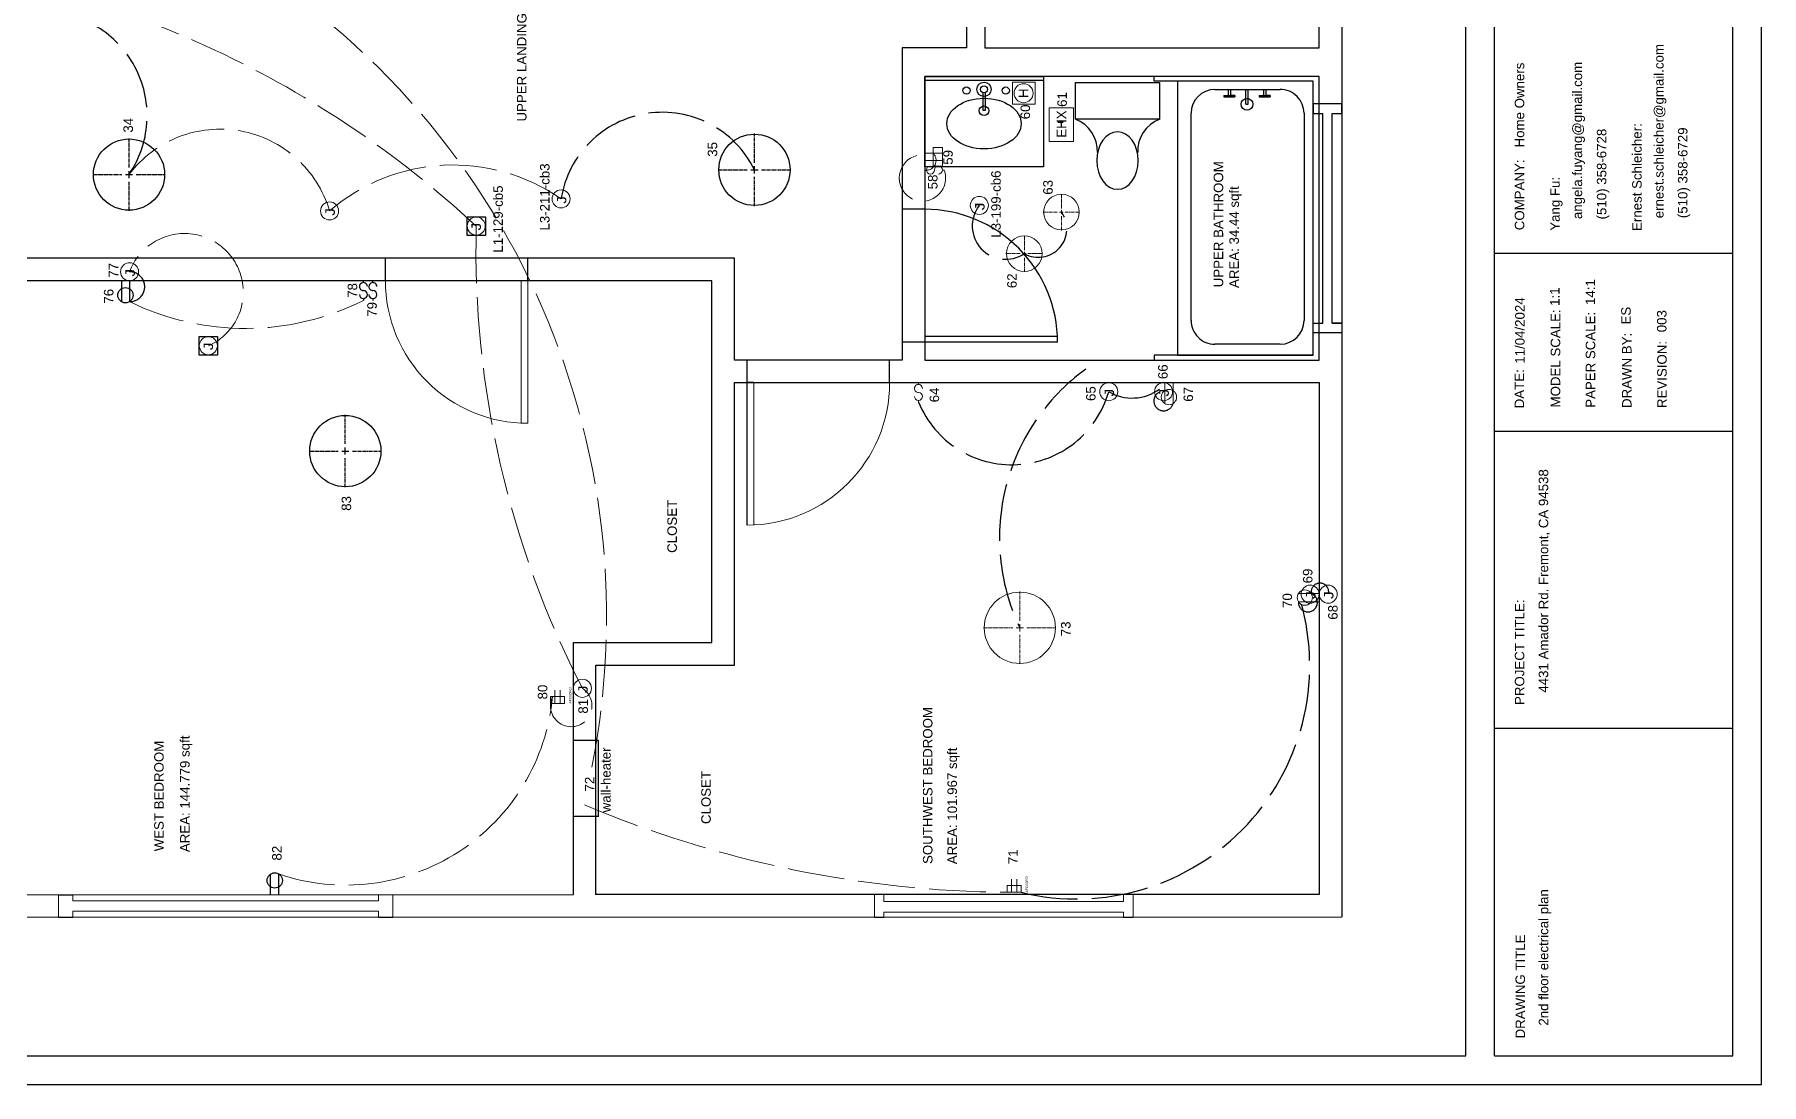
# Model space of a CAD drawing. Header units: inches. Extents: x -601 to 0, y 0 to 495.
# Drawn here: x -363.8 to 0, y 0 to 221 of the extents above; entities that cross this region are included whole.
import ezdxf

# ---------------------------------------------------------------- set-up
doc = ezdxf.new("R2010")
doc.units = ezdxf.units.IN
doc.header["$MEASUREMENT"] = 0
doc.linetypes.add('ACAD_ISO02W100', pattern=[15, 12, -3])
doc.linetypes.add('CENTER2', pattern=[1.125, 0.75, -0.125, 0.125, -0.125])
doc.layers.get('0').update_dxf_attribs({"color": 1, "lineweight": 9})
for name, color, linetype, lineweight in [('00-page-edge', 7, 'Continuous', 9), ('A201-Floorplan-2nd-floor', 7, 'Continuous', 9), ('A201-Text', 7, 'Continuous', 9), ('E201-Electrical-2nd-floor', 7, 'Continuous', 9)]:
    doc.layers.add(name, color=color, linetype=linetype, lineweight=lineweight)
for name, color, linetype in [('Cover-Text-Tables', 7, 'Continuous'), ('Title Block', 7, 'Continuous'), ('Title Block Text', 7, 'Continuous')]:
    doc.layers.add(name, color=color, linetype=linetype)
doc.styles.add('Reg', font='Courier New.ttf', dxfattribs={"height": 1})
doc.styles.add('Small', font='Arial.ttf', dxfattribs={"height": 0.5})
doc.styles.get("Standard").update_dxf_attribs({"font": 'Arial.ttf', "height": 2})

# ---------------------------------------------------------------- blocks, each defined once
blk = doc.blocks.new('L2-bathroom-door')
at = {"lineweight": 30}
for p, q in [((0, -28), (0, 0)), ((1.25, 0), (0, 0)), ((0, 0), (0, 0)), ((1.25, -27.97), (1.25, 0))]:
    blk.add_line(p, q, dxfattribs=at)
blk.add_arc((0, 0), 28, 270, 0, dxfattribs=at)
blk = doc.blocks.new('L2-W-bedroom-door')
at = {"layer": 'A201-Floorplan-2nd-floor'}
for p, q in [((-156.19, -523.31), (-186.15, -523.31)), ((-156.19, -524.69), (-156.19, -523.31)), ((-186.19, -524.69), (-156.19, -524.69))]:
    blk.add_line(p, q, dxfattribs=at)
blk.add_arc((-156.19, -524.69), 30, 90, 180, dxfattribs=at)
blk = doc.blocks.new('L2-SW-bedroom-door')
at = {"layer": 'A201-Floorplan-2nd-floor', "lineweight": 30}
for p in [(-313.87, -549.41), (-283.87, -550.78)]:
    blk.add_line(p, (-283.87, -549.41), dxfattribs=at)
at = {"layer": 'A201-Floorplan-2nd-floor'}
blk.add_line((-313.87, -550.78), (-283.87, -550.78), dxfattribs=at)
blk.add_arc((-283.87, -549.41), 30, 180, 270, dxfattribs=at)
blk = doc.blocks.new('L2-SW-bedroom-window')
at = {"layer": 'A201-Floorplan-2nd-floor'}
for p, q in [((0, 54.5), (-4.75, 54.5)), ((-4.75, 52.5), (-3.72, 52.5)), ((-3.72, 2), (-3.72, 52.5)), ((-1.47, 2), (-1.47, 52.5)), ((-1.47, 52.5), (0, 52.5)), ((0, 52.5), (0, 54.5)), ((-3.72, 2), (-4.75, 2)), ((0, 0), (-4.75, 0)), ((0, 2), (-1.47, 2)), ((0, 0), (0, 2))]:
    blk.add_line(p, q, dxfattribs=at)
at = {"layer": 'A201-Floorplan-2nd-floor', "lineweight": 30}
for p, q in [((-4.75, 54.5), (-4.75, 52.5)), ((-4.75, 2), (-4.75, 0))]:
    blk.add_line(p, q, dxfattribs=at)
blk = doc.blocks.new('L2-bathroom-bath-tub')
at = {"lineweight": 30}
for p, q in [((-1, 0), (0, 0)), ((-58.68, 0), (-59.68, 0)), ((-58.68, -33.5), (-58.68, 0)), ((-1, -33.5), (-1, 0)), ((-58.68, -5), (-1, -5)), ((-51.34, -7.77), (-7.72, -7.77)), ((-56.34, -26.56), (-56.34, -12.77)), ((-2.72, -12.77), (-2.72, -26.56)), ((-7.72, -31.56), (-51.34, -31.56)), ((-58.68, -33.5), (-1, -33.5))]:
    blk.add_line(p, q, dxfattribs=at)
for centre, start, end in [((-51.34, -12.77), 90, 180), ((-7.72, -12.77), 0, 90), ((-51.34, -26.56), 180, 270), ((-7.72, -26.56), 270, 0)]:
    blk.add_arc(centre, 5, start, end, dxfattribs=at)
blk = doc.blocks.new('L2-bathroom-window')
at = {"lineweight": 30}
for p, q in [((0, 0), (0, 6)), ((0, 6), (2, 6)), ((2, 6), (2, 4)), ((2, 6), (2, 4)), ((2, 4), (46.18, 4)), ((48.18, 6), (46.18, 6)), ((46.18, 6), (46.18, 4)), ((48.18, 0), (48.18, 6)), ((2, 0), (0, 0)), ((2, 2), (2, 0)), ((2, 0), (2, 2)), ((2, 2), (46.18, 2)), ((46.18, 2), (46.18, 0)), ((46.18, 0), (48.18, 0))]:
    blk.add_line(p, q, dxfattribs=at)
blk = doc.blocks.new('L2-SW-bedroom-switch')
at = {"layer": 'E201-Electrical-2nd-floor'}
for p, q in [((-3.74, 0, -48.38), (-4.11, 0, -48.38)), ((-0.37, 0, -48.38), (0, 0, -48.38))]:
    blk.add_line(p, q, dxfattribs=at)
for centre, start, end in [((-2.9, 0, -48.38), 90, 360), ((-1.22, 0, -48.38), 90, 180), ((-1.21, 0, -48.38), 270, 90)]:
    blk.add_arc(centre, 0.84, start, end, dxfattribs=at)
blk = doc.blocks.new('L2-j-box-66')
at = {"layer": 'E201-Electrical-2nd-floor'}
blk.add_circle((-1.9, 0, -34.5), 1.9, dxfattribs=at)
at = {"layer": 'E201-Electrical-2nd-floor', "lineweight": 5, "style": 'Reg'}
blk.add_text('J', height=2, dxfattribs=at).set_placement((-3.15, -1.11, -34.5))
blk = doc.blocks.new('L2-j-box-65')
at = {"layer": 'E201-Electrical-2nd-floor'}
blk.add_circle((-1.9, 0, -39.12), 1.9, dxfattribs=at)
at = {"layer": 'E201-Electrical-2nd-floor', "lineweight": 5, "style": 'Reg'}
blk.add_text('J', height=2, dxfattribs=at).set_placement((-3.15, -1.11, -39.12))
blk = doc.blocks.new('L2-duplex-67')
at = {"layer": 'E201-Electrical-2nd-floor'}
for p, q in [((0, 0, -16.88), (-4.39, 0, -16.88)), ((0, -1.73, -16.88), (-4.38, -1.73, -16.88))]:
    blk.add_line(p, q, dxfattribs=at)
blk.add_circle((-3.03, -0.86, -16.88), 1.61, dxfattribs=at)
blk = doc.blocks.new('L2-j-box-68')
at = {"layer": 'E201-Electrical-2nd-floor'}
blk.add_circle((0, -1.9, -71.88), 1.9, dxfattribs=at)
at = {"layer": 'E201-Electrical-2nd-floor', "lineweight": 5, "style": 'Reg'}
blk.add_text('J', height=2, dxfattribs=at).set_placement((-1.25, -3.01, -71.88))
blk = doc.blocks.new('L2-duplex-70')
at = {"layer": 'E201-Electrical-2nd-floor'}
for p, q in [((-1.73, -0.01, -17.62), (-1.73, 4.37, -17.62)), ((0, -0.01, -17.62), (0, 4.38, -17.62))]:
    blk.add_line(p, q, dxfattribs=at)
blk.add_circle((-0.86, 3.02, -17.62), 1.61, dxfattribs=at)
blk = doc.blocks.new('L2-wall-heater-72')
at = {"layer": 'E201-Electrical-2nd-floor', "lineweight": 30}
for p, q in [((0, 4.75, -9.75), (16, 4.75, -9.75)), ((0, -0.5, -9.75), (0, 4.75, -9.75)), ((16, -0.5, -9.75), (16, 4.75, -9.75)), ((0, 0, -9.75), (16, 0, -9.75)), ((0, -0.5, -9.75), (16, -0.5, -9.75))]:
    blk.add_line(p, q, dxfattribs=at)
blk = doc.blocks.new('L2-ceiling-led-73')
at = {"layer": 'E201-Electrical-2nd-floor', "linetype": 'CENTER2'}
for p, q in [((0, 8.37, -91.12), (0, 2.25, -91.12)), ((-7.62, 0.75, -91.12), (-1.5, 0.75, -91.12)), ((1.5, 0.75, -91.12), (7.62, 0.75, -91.12)), ((0, -0.75, -91.12), (0, -6.87, -91.12))]:
    blk.add_line(p, q, dxfattribs=at)
at = {"layer": 'E201-Electrical-2nd-floor', "linetype": 'Continuous'}
for p, q in [((-0.75, 0.75, -91.12), (0.75, 0.75, -91.12)), ((0, 1.5, -91.12), (0, 0, -91.12))]:
    blk.add_line(p, q, dxfattribs=at)
at = {"layer": 'E201-Electrical-2nd-floor'}
blk.add_circle((0, 0.75, -91.12), 7.5, dxfattribs=at)
blk = doc.blocks.new('L2-bathroom-switch-58')
at = {"layer": 'E201-Electrical-2nd-floor'}
for p, q in [((0, -0.37, -47.38), (0, 0, -47.38)), ((0, -3.74, -47.38), (0, -4.11, -47.38))]:
    blk.add_line(p, q, dxfattribs=at)
for centre, start, end in [((0, -1.21, -47.38), 0, 180), ((0, -1.22, -47.38), 180, 270), ((0, -2.9, -47.38), 180, 90)]:
    blk.add_arc(centre, 0.84, start, end, dxfattribs=at)
blk = doc.blocks.new('*U44')
at = {"layer": 'E201-Electrical-2nd-floor', "color": 0, "linetype": 'CENTER2', "transparency": 16777216}
for p, q in [((0, 0.75), (0, 3.87)), ((-3.87, 0), (-0.75, 0)), ((0.75, 0), (3.87, 0)), ((0, -3.87), (0, -0.75))]:
    blk.add_line(p, q, dxfattribs=at)
at = {"layer": 'E201-Electrical-2nd-floor', "color": 0, "linetype": 'Continuous', "transparency": 16777216}
for p, q in [((-0.375, 0), (0.375, 0)), ((0, -0.375), (0, 0.375))]:
    blk.add_line(p, q, dxfattribs=at)
blk = doc.blocks.new('L2-bathroom-ceiling-led-62')
at = {"layer": 'E201-Electrical-2nd-floor'}
blk.add_circle((0.14, 0, -94.62), 3.75, dxfattribs=at)
at = {"layer": 'E201-Electrical-2nd-floor', "linetype": 'CENTER2', "rotation": 270}
blk.add_blockref('*U44', (0.14, 0, -94.62), dxfattribs=at)
blk = doc.blocks.new('*U46')
at = {"layer": 'E201-Electrical-2nd-floor', "color": 0, "linetype": 'CENTER2', "transparency": 16777216}
for p, q in [((0, 0.75), (0, 3.87)), ((-3.87, 0), (-0.75, 0)), ((0.75, 0), (3.87, 0)), ((0, -3.87), (0, -0.75))]:
    blk.add_line(p, q, dxfattribs=at)
at = {"layer": 'E201-Electrical-2nd-floor', "color": 0, "linetype": 'Continuous', "transparency": 16777216}
for p, q in [((-0.375, 0), (0.375, 0)), ((0, -0.375), (0, 0.375))]:
    blk.add_line(p, q, dxfattribs=at)
blk = doc.blocks.new('L2-bathroom-ceiling-led-63')
at = {"layer": 'E201-Electrical-2nd-floor'}
blk.add_circle((0, 0, -94.75), 3.75, dxfattribs=at)
at = {"layer": 'E201-Electrical-2nd-floor', "linetype": 'CENTER2', "rotation": 270}
blk.add_blockref('*U46', (0, 0, -94.75), dxfattribs=at)
blk = doc.blocks.new('L2-bathroom-sink')
at = {"lineweight": 30}
for p, q in [((-19, -25), (-19, 0)), ((-19, 0), (0, 0)), ((-0.75, 0), (-0.75, -25)), ((0, 0), (0, -25)), ((-3.39, -12.25), (-7.17, -12.25)), ((-7.17, -12.75), (-7.17, -12.25)), ((-3.39, -12.75), (-7.17, -12.75)), ((0, -25), (-19, -25))]:
    blk.add_line(p, q, dxfattribs=at)
for centre, radius in [((-2.94, -8.81), 0.75), ((-7.19, -12.5), 1), ((-2.69, -12.5), 1.5), ((-2.69, -12.5), 0.75), ((-2.94, -17.09), 0.75)]:
    blk.add_circle(centre, radius, dxfattribs=at)
blk.add_ellipse((-9.9, -12.5), major_axis=(0, 7.83), ratio=0.682565, dxfattribs=at)
blk = doc.blocks.new('L2-toilet')
at = {"layer": 'A201-Floorplan-2nd-floor', "lineweight": 30}
for p, q in [((-7.75, 0), (-7.75, 17.75)), ((-7.75, 17.75), (0, 17.75)), ((0, 17.75), (0, 0)), ((0, 0), (-7.75, 0))]:
    blk.add_line(p, q, dxfattribs=at)
for centre, start, end in [((-14.44, 20.27), 267.5527, 339.3943), ((-14.44, -2.52), 20.6057, 92.4473)]:
    blk.add_arc(centre, 7.15, start, end, dxfattribs=at)
blk.add_ellipse((-16.43, 8.88), major_axis=(-6.05, 0), ratio=0.722961, start_param=4.712389, end_param=10.995574, dxfattribs=at)
blk = doc.blocks.new('L2-tub-hot-faucet')
at = {"layer": 'A201-Floorplan-2nd-floor', "lineweight": 30}
for p, q in [((-1.26, 1.41), (-1.51, 1.41)), ((-1.51, 1.41), (-1.51, -0.91)), ((-1.26, 1.41), (-1.26, -0.91)), ((0, 0.5), (-1.26, 0.5)), ((0, 0), (-1.26, 0)), ((-1.26, -0.91), (-1.26, 0)), ((-1.26, -0.91), (-1.51, -0.91))]:
    blk.add_line(p, q, dxfattribs=at)
blk = doc.blocks.new('L2-tub-faucets-and-drain')
at = {"layer": 'A201-Floorplan-2nd-floor', "lineweight": 30}
for p, q in [((0, 0.25), (3.11, 0.25)), ((0, 0.25), (0, -0.25)), ((0, -0.25), (3.11, -0.25))]:
    blk.add_line(p, q, dxfattribs=at)
blk.add_circle((0, 0), 1.25, dxfattribs=at)
at = {"lineweight": 30}
for p in [(3.11, 3.5), (3.11, -4)]:
    blk.add_blockref('L2-tub-hot-faucet', p, dxfattribs=at)
blk = doc.blocks.new('L2-ceiling-led-34')
at = {"layer": 'E201-Electrical-2nd-floor', "linetype": 'CENTER2', "lineweight": -3}
for p, q in [((0, 7.62, -94.12), (0, 1.5, -94.12)), ((-7.62, 0, -94.12), (-1.5, 0, -94.12)), ((1.5, 0, -94.12), (7.62, 0, -94.12)), ((0, -1.5, -94.12), (0, -7.62, -94.12))]:
    blk.add_line(p, q, dxfattribs=at)
at = {"layer": 'E201-Electrical-2nd-floor', "linetype": 'Continuous', "lineweight": -3}
for p, q in [((-0.75, 0, -94.12), (0.75, 0, -94.12)), ((0, 0.75, -94.12), (0, -0.75, -94.12))]:
    blk.add_line(p, q, dxfattribs=at)
at = {"layer": 'E201-Electrical-2nd-floor', "lineweight": -3}
blk.add_circle((0, 0, -94.12), 7.5, dxfattribs=at)
blk = doc.blocks.new('L2-ceiling-led-35')
at = {"layer": 'E201-Electrical-2nd-floor', "linetype": 'CENTER2', "lineweight": -3}
for p, q in [((0, 7.62, -81.46), (0, 1.5, -81.46)), ((-7.62, 0, -81.46), (-1.5, 0, -81.46)), ((1.5, 0, -81.46), (7.62, 0, -81.46)), ((0, -1.5, -81.46), (0, -7.62, -81.46))]:
    blk.add_line(p, q, dxfattribs=at)
at = {"layer": 'E201-Electrical-2nd-floor', "linetype": 'Continuous', "lineweight": -3}
for p, q in [((-0.75, 0, -81.46), (0.75, 0, -81.46)), ((0, 0.75, -81.46), (0, -0.75, -81.46))]:
    blk.add_line(p, q, dxfattribs=at)
at = {"layer": 'E201-Electrical-2nd-floor', "lineweight": -3}
blk.add_circle((0, 0, -81.46), 7.5, dxfattribs=at)
blk = doc.blocks.new('L2-j-box-69')
at = {"layer": 'E201-Electrical-2nd-floor'}
blk.add_circle((0, 1.9), 1.9, dxfattribs=at)
at = {"layer": 'E201-Electrical-2nd-floor', "lineweight": 5, "style": 'Reg'}
blk.add_text('J', height=2, dxfattribs=at).set_placement((-1.25, 0.78))
blk = doc.blocks.new('L2-duplex-76')
at = {"layer": 'E201-Electrical-2nd-floor', "lineweight": -3}
for p, q in [((0, 1.73, -17.88), (-4.39, 1.73, -17.88)), ((0, 0, -17.88), (-4.38, 0, -17.88))]:
    blk.add_line(p, q, dxfattribs=at)
blk.add_circle((-3.03, 0.87, -17.88), 1.61, dxfattribs=at)
blk = doc.blocks.new('L2-j-box-77')
at = {"layer": 'E201-Electrical-2nd-floor'}
blk.add_circle((1.9, 0, -8), 1.9, dxfattribs=at)
at = {"layer": 'E201-Electrical-2nd-floor', "lineweight": 5, "style": 'Reg'}
blk.add_text('J', height=2, dxfattribs=at).set_placement((0.65, -1.11, -8))
blk = doc.blocks.new('L2-basic-switch-78')
at = {"layer": 'E201-Electrical-2nd-floor', "lineweight": -3}
for p, q in [((-3.74, 0, -46.12), (-4.11, 0, -46.12)), ((-0.37, 0, -46.12), (0, 0, -46.12))]:
    blk.add_line(p, q, dxfattribs=at)
for centre, start, end in [((-2.9, 0, -46.12), 90, 360), ((-1.22, 0, -46.12), 90, 180), ((-1.21, 0, -46.12), 270, 90)]:
    blk.add_arc(centre, 0.84, start, end, dxfattribs=at)
blk = doc.blocks.new('L2-toggle-switch-79')
at = {"layer": 'E201-Electrical-2nd-floor', "lineweight": -3}
for p, q in [((-3.74, 0, -46.12), (-4.11, 0, -46.12)), ((-0.37, 0, -46.12), (0, 0, -46.12))]:
    blk.add_line(p, q, dxfattribs=at)
for centre, start, end in [((-2.9, 0, -46.12), 90, 360), ((-1.22, 0, -46.12), 90, 180), ((-1.21, 0, -46.12), 270, 90)]:
    blk.add_arc(centre, 0.84, start, end, dxfattribs=at)
blk = doc.blocks.new('L2-j-box-81')
at = {"layer": 'E201-Electrical-2nd-floor'}
blk.add_circle((0, -1.9, -5.25), 1.9, dxfattribs=at)
at = {"layer": 'E201-Electrical-2nd-floor', "lineweight": 5, "style": 'Reg'}
blk.add_text('J', height=2, dxfattribs=at).set_placement((-1.25, -3.01, -5.25))
blk = doc.blocks.new('L2-bathoom-gfci-duplex-59')
at = {"layer": 'E201-Electrical-2nd-floor'}
for p, q in [((-1.57, 0, -47.38), (-1.57, -3.72, -47.38)), ((-1.57, 0, -47.38), (-1.57, -3.72, -47.38)), ((0, 0, -47.38), (0, -3.72, -47.38)), ((-2.75, -3.72, -47.38), (-2.75, -1.79, -47.38)), ((-2.75, -1.79, -47.38), (-2.75, -3.72, -47.38)), ((-2.75, -1.79, -47.38), (1.18, -1.79, -47.38)), ((1.18, -3.72, -47.38), (1.18, -1.79, -47.38)), ((-2.75, -3.72, -47.38), (1.18, -3.72, -47.38))]:
    blk.add_line(p, q, dxfattribs=at)
blk = doc.blocks.new('L3-198-cb6')
at = {"layer": 'E201-Electrical-2nd-floor'}
blk.add_circle((0, 0), 1.9, dxfattribs=at)
at = {"layer": 'E201-Electrical-2nd-floor', "lineweight": 5, "style": 'Reg'}
blk.add_text('J', height=2, dxfattribs=at).set_placement((-1.25, -1.11))
blk = doc.blocks.new('L1-129-cb5')
at = {"layer": 'E201-Electrical-2nd-floor', "lineweight": 30}
for p, q in [((-1.98, -1.95), (-1.98, 1.9)), ((-1.98, 1.9), (0, 1.9)), ((0, 1.9), (1.93, 1.9)), ((1.93, 1.9), (1.93, -1.95)), ((1.93, -1.95), (-1.98, -1.95))]:
    blk.add_line(p, q, dxfattribs=at)
at = {"layer": 'E201-Electrical-2nd-floor'}
blk.add_circle((0, 0), 1.9, dxfattribs=at)
at = {"layer": 'E201-Electrical-2nd-floor', "lineweight": 5, "style": 'Reg'}
blk.add_text('J', height=2, dxfattribs=at).set_placement((-1.16, -0.99))
blk = doc.blocks.new('L3-209-cb3')
at = {"layer": 'E201-Electrical-2nd-floor'}
blk.add_circle((0, 0), 1.9, dxfattribs=at)
at = {"layer": 'E201-Electrical-2nd-floor', "lineweight": 5, "style": 'Reg'}
blk.add_text('J', height=2, dxfattribs=at).set_placement((-1.25, -1.11))
blk = doc.blocks.new('L1-126')
at = {"layer": 'E201-Electrical-2nd-floor', "lineweight": 30}
for p, q in [((-1.98, -1.95), (-1.98, 1.9)), ((-1.98, 1.9), (0, 1.9)), ((0, 1.9), (1.93, 1.9)), ((1.93, 1.9), (1.93, -1.95)), ((1.93, -1.95), (-1.98, -1.95))]:
    blk.add_line(p, q, dxfattribs=at)
at = {"layer": 'E201-Electrical-2nd-floor'}
blk.add_circle((0, 0), 1.9, dxfattribs=at)
at = {"layer": 'E201-Electrical-2nd-floor', "lineweight": 5, "style": 'Reg'}
blk.add_text('J', height=2, dxfattribs=at).set_placement((-1.16, -0.99))
blk = doc.blocks.new('L3-208')
at = {"layer": 'E201-Electrical-2nd-floor'}
blk.add_circle((0, 0), 1.9, dxfattribs=at)
at = {"layer": 'E201-Electrical-2nd-floor', "lineweight": 5, "style": 'Reg'}
blk.add_text('J', height=2, dxfattribs=at).set_placement((-1.25, -1.11))
blk = doc.blocks.new('L2-ceiling-led-83')
at = {"layer": 'E201-Electrical-2nd-floor', "linetype": 'CENTER2', "lineweight": -3}
for p, q in [((0, 7.62, -93.38), (0, 1.5, -93.38)), ((-7.62, 0, -93.38), (-1.5, 0, -93.38)), ((1.5, 0, -93.38), (7.62, 0, -93.38)), ((0, -1.5, -93.38), (0, -7.62, -93.38))]:
    blk.add_line(p, q, dxfattribs=at)
at = {"layer": 'E201-Electrical-2nd-floor', "linetype": 'Continuous', "lineweight": -3}
for p, q in [((-0.75, 0, -93.38), (0.75, 0, -93.38)), ((0, 0.75, -93.38), (0, -0.75, -93.38))]:
    blk.add_line(p, q, dxfattribs=at)
at = {"layer": 'E201-Electrical-2nd-floor', "lineweight": -3}
blk.add_circle((0, 0, -93.38), 7.5, dxfattribs=at)
blk = doc.blocks.new('L2-west-bedroom-window')
at = {"layer": 'A201-Floorplan-2nd-floor'}
for p, q in [((-4.75, 70.4), (-0.02, 70.4)), ((-3.45, 67.4), (-4.75, 67.4)), ((-3.45, 67.4), (-3.45, 3)), ((-0.02, 67.4), (-1.3, 67.4)), ((-1.3, 67.4), (-1.3, 3)), ((-4.75, 3), (-3.45, 3)), ((0, 0), (-4.75, 0)), ((-1.3, 3), (0, 3)), ((0, 3), (0, 0))]:
    blk.add_line(p, q, dxfattribs=at)
at = {"layer": 'A201-Floorplan-2nd-floor', "lineweight": 30}
for p, q in [((-4.75, 70.4), (-4.75, 67.4)), ((-0.02, 70.4), (-0.02, 67.4)), ((-4.75, 3), (-4.75, 0))]:
    blk.add_line(p, q, dxfattribs=at)
blk = doc.blocks.new('wall-gfci+afci')
at = {"layer": 'E201-Electrical-2nd-floor'}
for p, q in [((0, 2.91), (1.44, 2.91)), ((0, 0), (0, 2.91)), ((2.76, 2.03), (0, 2.03)), ((2.76, 0.87), (0, 0.87)), ((1.44, 0), (0, 0)), ((1.44, 0), (1.44, 2.91))]:
    blk.add_line(p, q, dxfattribs=at)
at = {"layer": 'E201-Electrical-2nd-floor', "lineweight": 5, "style": 'Small'}
blk.add_text('AFCI/GFCI', height=0.5, dxfattribs=at).set_placement((-0.04, -1.46))
blk = doc.blocks.new('humidity-sensor')
blk.add_circle((0, 0), 2)
blk.add_text('H', height=2).set_placement((-1.01, -0.98))
blk = doc.blocks.new('ceiling-humidity-sensor')
at = {"layer": 'E201-Electrical-2nd-floor', "lineweight": 5}
blk.add_lwpolyline([(-2.32, 2.31), (2.32, 2.31), (2.32, -2.42), (-2.32, -2.42)], close=True, dxfattribs=at)
blk.add_blockref('humidity-sensor', (0, 0), dxfattribs=at)
blk = doc.blocks.new('ceiling-exhaust')
blk.add_lwpolyline([(-3.99, 2.93), (3.07, 2.93), (3.07, -2.15), (-3.99, -2.15)], close=True)
at = {"layer": 'Cover-Text-Tables', "linetype": 'Continuous', "lineweight": -3}
blk.add_line((0, 0), (0, 1.1), dxfattribs=at)
blk.add_text('EHX', height=2).set_placement((-3.2, -0.65))

msp = doc.modelspace()

# ---------------------------------------------------------------- linework, layer by layer
for p, q in [((-50.27, 6), (-50.27, 6)), ((-50.27, 6), (-50.27, 6)), ((-48, 6), (-48, 6)), ((-48, 6), (-48, 6))]:
    msp.add_line(p, q)
at = {"layer": '00-page-edge', "lineweight": -3}
for p, q in [((0, 0), (0, 495.14)), ((-62.27, 6), (-62.27, 489.14)), ((-594.36, 6), (-62.27, 6)), ((-600.36, 0), (0, 0))]:
    msp.add_line(p, q, dxfattribs=at)
at = {"layer": 'A201-Floorplan-2nd-floor', "lineweight": -3}
for p, q in [((-88.42, 356.57), (-88.42, 35.27)), ((-176.27, 184.25), (-181.02, 184.25)), ((-289.87, 169.19), (-289.87, 173.94)), ((-259.87, 169.19), (-259.87, 173.94)), ((-176.27, 156.25), (-181.02, 156.25)), ((-176.27, 156.25), (-176.27, 152.5)), ((-94.42, 153.5), (-122.92, 153.5)), ((-213.65, 147.75), (-213.65, 152.5)), ((-183.65, 147.75), (-183.65, 152.5)), ((-530.23, 35.17), (-88.42, 35.27))]:
    msp.add_line(p, q, dxfattribs=at)
for points in [[(-399.13, 173.94), (-399.13, 40.03), (-525.51, 39.94), (-525.51, 351.82), (-230.32, 351.82), (-230.32, 242.75), (-167.47, 242.75), (-167.47, 218.25), (-181.02, 218.25), (-181.02, 152.5), (-216.36, 152.5), (-216.36, 173.94), (-399.14, 173.94)], [(-245.51, 39.94), (-245.51, 88.29), (-216.36, 88.29), (-216.36, 147.75), (-93.17, 147.75), (-93.17, 40.02), (-245.51, 39.97)]]:
    msp.add_lwpolyline(points, dxfattribs=at)
for points in [[(-163.6, 247.5), (-163.6, 218.25), (-93.17, 218.25), (-93.17, 351.82), (-225.57, 351.82), (-225.57, 247.5)], [(-93.17, 212.19), (-176.27, 212.19), (-176.27, 152.5), (-93.17, 152.5)], [(-394.39, 39.92), (-250.26, 39.96), (-250.26, 93.04), (-221.11, 93.04), (-221.11, 169.19), (-394.39, 169.19)]]:
    msp.add_lwpolyline(points, close=True, dxfattribs=at)
at = {"layer": 'E201-Electrical-2nd-floor', "lineweight": -3}
for p, q in [((-314.05, 39.91), (-314.05, 44.29)), ((-312.32, 39.91), (-312.32, 44.3))]:
    msp.add_line(p, q, dxfattribs=at)
msp.add_circle((-313.18, 42.94), 1.61, dxfattribs=at)
at = {"layer": 'E201-Electrical-2nd-floor', "linetype": 'ACAD_ISO02W100', "lineweight": 5}
for centre, radius, start, end in [((-406.29, 98.5), 163, 348.7833, 136.9245), ((-416.79, 23.03), 214.94, 47.1939, 119.656), ((-324.69, 177.08), 24.05, 16.4895, 142.952), ((-275.61, 153.75), 39.83, 55.1672, 130.7981), ((-176.74, 190.83), 4.88, 103.9957, 20.0762), ((-175.97, 194.58), 2.1, 261.777, 44.8188), ((-332.17, 166.8), 12.36, 293.8976, 159.7207), ((-69.49, 175.74), 201.3, 178.5799, 207.303), ((-319.41, 214.53), 55.37, 243.9025, 296.72), ((-298.21, 85.72), 43.75, 251.1834, 354.6893), ((-250.73, 79.7), 4.38, 153.38, 57.4343), ((-156.94, 274.56), 234.12, 247.1366, 269.5257)]:
    msp.add_arc(centre, radius, start, end, dxfattribs=at)
at = {"layer": 'E201-Electrical-2nd-floor', "linetype": 'ACAD_ISO02W100', "lineweight": -3}
for centre, radius, start, end in [((-361.98, 203.93), 21.92, 325.6438, 86.8098), ((-231.53, 183.08, -13.66), 21.59, 26.0483, 171.0296), ((-159.2, 180.76), 7.04, 142.2326, 303.8505), ((-152.33, 180.15), 6.01, 240.6695, 35.8099), ((-343.7, 167.95), 3.14, 268.8816, 91.1184), ((-116.71, 115.04), 43.8, 125.8087, 205.557), ((-157.91, 151.73), 21.26, 202.363, 343.9365), ((-132.56, 154.22), 9.71, 239.5402, 306.5017), ((-125.94, 143.89), 2.06, 114.5363, 345.5945), ((-93.01, 103.68), 1.86, 351.6041, 190.265), ((-144.31, 88.2), 49.15, 256.2808, 17.9514), ((-95.55, 101.49), 2, 176.2039, 68.939)]:
    msp.add_arc(centre, radius, start, end, dxfattribs=at)
at = {"layer": 'Title Block'}
for p, q in [((-56.27, 6), (-56.27, 489.14)), ((-56.27, 175.04), (-6, 175.04)), ((-56.27, 137.55), (-6, 137.55)), ((-56.27, 74.98), (-6, 74.98)), ((-56.27, 6), (-6, 6))]:
    msp.add_line(p, q, dxfattribs=at)
at = {"layer": 'Title Block', "lineweight": -3}
msp.add_line((-6, 6), (-6, 489.14), dxfattribs=at)

# ---------------------------------------------------------------- block references
at = {"lineweight": 5, "rotation": 89.99999999999999}
for name, p in [('ceiling-humidity-sensor', (-155.43, 208.69)), ('L3-209-cb3', (-252.86, 186.44)), ('L1-129-cb5', (-270.73, 180.72)), ('L1-126', (-327.17, 155.51)), ('L2-west-bedroom-window', (-288.32, 39.95))]:
    msp.add_blockref(name, p, dxfattribs=at)
at = {"lineweight": -3, "rotation": 89.99999999999999}
for name, p in [('L2-tub-faucets-and-drain', (-108.37, 206.36)), ('L2-W-bedroom-door', (-784.56, 325.38)), ('L2-duplex-67', (-125.67, 147.75, 16.88)), ('L2-SW-bedroom-window', (-132.36, 40))]:
    msp.add_blockref(name, p, dxfattribs=at)
at = {"layer": 'A201-Floorplan-2nd-floor', "lineweight": -3, "rotation": 89.99999999999999}
for name, p in [('L2-bathroom-sink', (-176.27, 212.19)), ('L2-bathroom-bath-tub', (-127.92, 212.19)), ('L2-toilet', (-126.77, 210.94)), ('L2-bathroom-window', (-88.42, 158.25)), ('L2-bathroom-door', (-176.27, 156.25)), ('L2-SW-bedroom-door', (-763.06, 431.63))]:
    msp.add_blockref(name, p, dxfattribs=at)
at = {"layer": 'E201-Electrical-2nd-floor', "lineweight": 5, "rotation": 89.99999999999999}
for name, p in [('ceiling-exhaust', (-147.1, 202.51)), ('L2-ceiling-led-35', (-212.13, 192.56, 81.46)), ('L2-ceiling-led-34', (-343.88, 191.56, 94.12)), ('L2-bathoom-gfci-duplex-59', (-176.27, 196.06, 47.38)), ('L3-208', (-301.63, 183.9)), ('L3-198-cb6', (-164.76, 185.07)), ('L2-j-box-77', (-343.76, 169.19, 8)), ('L2-duplex-76', (-343.76, 169.19, 17.88)), ('L2-basic-switch-78', (-294.51, 169.19, 46.12)), ('L2-ceiling-led-83', (-298.32, 133.34, 93.38)), ('L2-j-box-69', (-93.17, 103.22)), ('L2-j-box-81', (-250.26, 83.4, 5.25)), ('wall-gfci+afci', (-252.15, 80.23)), ('wall-gfci+afci', (-155.97, 40.45))]:
    msp.add_blockref(name, p, dxfattribs=at)
at = {"layer": 'E201-Electrical-2nd-floor', "lineweight": -3, "rotation": 89.99999999999999}
for name, p in [('L2-bathroom-switch-58', (-176.27, 192.5, 47.38)), ('L2-bathroom-ceiling-led-63', (-147.46, 183.66, 94.75)), ('L2-bathroom-ceiling-led-62', (-155.27, 174.78, 94.62)), ('L2-SW-bedroom-switch', (-177.58, 147.75, 48.38)), ('L2-j-box-65', (-137.48, 147.75, 39.12)), ('L2-j-box-66', (-125.95, 147.75, 34.5)), ('L2-ceiling-led-73', (-155.48, 96.14, 91.12)), ('L2-duplex-70', (-93.17, 103.35, 17.62)), ('L2-j-box-68', (-93.17, 103.22, 71.88)), ('L2-wall-heater-72', (-245.51, 56.38, 9.75))]:
    msp.add_blockref(name, p, dxfattribs=at)
at = {"layer": 'E201-Electrical-2nd-floor', "linetype": 'ACAD_ISO02W100', "lineweight": 5, "rotation": 89.99999999999999}
msp.add_blockref('L2-toggle-switch-79', (-292.51, 169.19, 46.12), dxfattribs=at)

# ---------------------------------------------------------------- texts
at = {"layer": 'A201-Text', "lineweight": 5}
for s, p in [('UPPER LANDING', (-260.15, 202.73)), ('UPPER BATHROOM', (-113.39, 167.83)), ('AREA: 34.44 sqft', (-110.09, 167.68)), ('CLOSET', (-228.47, 111.91)), ('SOUTHWEST BEDROOM', (-174.63, 46.41)), ('AREA: 144.779 sqft', (-331.11, 48.91)), ('WEST BEDROOM', (-336.57, 49.08)), ('AREA: 101.967 sqft', (-169.47, 46.37)), ('CLOSET', (-221.33, 54.82))]:
    msp.add_text(s, height=2, rotation=90, dxfattribs=at).set_placement(p)
at = {"layer": 'E201-Electrical-2nd-floor', "lineweight": 5}
for s, p in [('61', (-146.32, 205.81)), ('60', (-154.08, 203.2)), ('34', (-343.05, 200.39)), ('35', (-219.97, 195.31)), ('59', (-170.36, 193.63)), ('L3-211-cb3', (-255.3, 179.77)), ('58', (-173.57, 188.45)), ('L3-199-cb6', (-160.25, 178.28)), ('63', (-149.3, 187.31)), ('L1-129-cb5', (-265.13, 175.13)), ('77', (-346.16, 169.84)), ('76', (-347.16, 164.39)), ('78', (-295.81, 165.61)), ('62', (-156.88, 167.64)), ('79', (-291.69, 161.63)), ('66', (-125.09, 148.49)), ('64', (-173.23, 143.61)), ('65', (-140.27, 143.89)), ('67', (-119.73, 143.73)), ('83', (-297.09, 120.77)), ('69', (-94.59, 105.5)), ('70', (-98.89, 100.32)), ('68', (-89.28, 97.84)), ('73', (-145.55, 94.36)), ('80', (-255.76, 81.06)), ('81', (-247.22, 78.06)), ('wall-heater', (-242.41, 57.29)), ('72', (-245.84, 61.67)), ('82', (-311.74, 47.14)), ('71', (-156.65, 46.37))]:
    msp.add_text(s, height=2, rotation=90, dxfattribs=at).set_placement(p)
at = {"layer": 'Title Block Text'}
for s, p in [('ernest.schleicher@gmail.com', (-20.62, 182.36)), ('Home Owners', (-49.97, 197.27)), ('angela.fuyang@gmail.com', (-37.78, 182.18)), ('(510) 358-6728', (-32.67, 182.11)), ('Ernest Schleicher:', (-25.23, 179.69)), ('(510) 358-6729', (-15.59, 182.38)), ('COMPANY:', (-49.96, 179.84)), ('Yang Fu:', (-42.5, 179.73)), ('1:1', (-42.54, 163.92)), ('14:1', (-35.05, 164.11)), ('11/04/2024', (-49.89, 151.73)), ('MODEL SCALE:', (-42.39, 142.53)), ('PAPER SCALE:', (-35.02, 142.46)), ('ES', (-27.54, 160)), ('003', (-20.01, 158.36)), ('DRAWN BY:', (-27.37, 142.41)), ('REVISION:', (-19.96, 142.4)), ('DATE:', (-50, 142.35)), ('4431 Amador Rd. Fremont, CA 94538', (-44.92, 82.48)), ('PROJECT TITLE:', (-49.95, 79.89)), ('2nd floor electrical plan', (-44.9, 12.38)), ('DRAWING TITLE', (-49.81, 9.69))]:
    msp.add_text(s, height=2, rotation=90, dxfattribs=at).set_placement(p)

doc.saveas('drawing.dxf')
